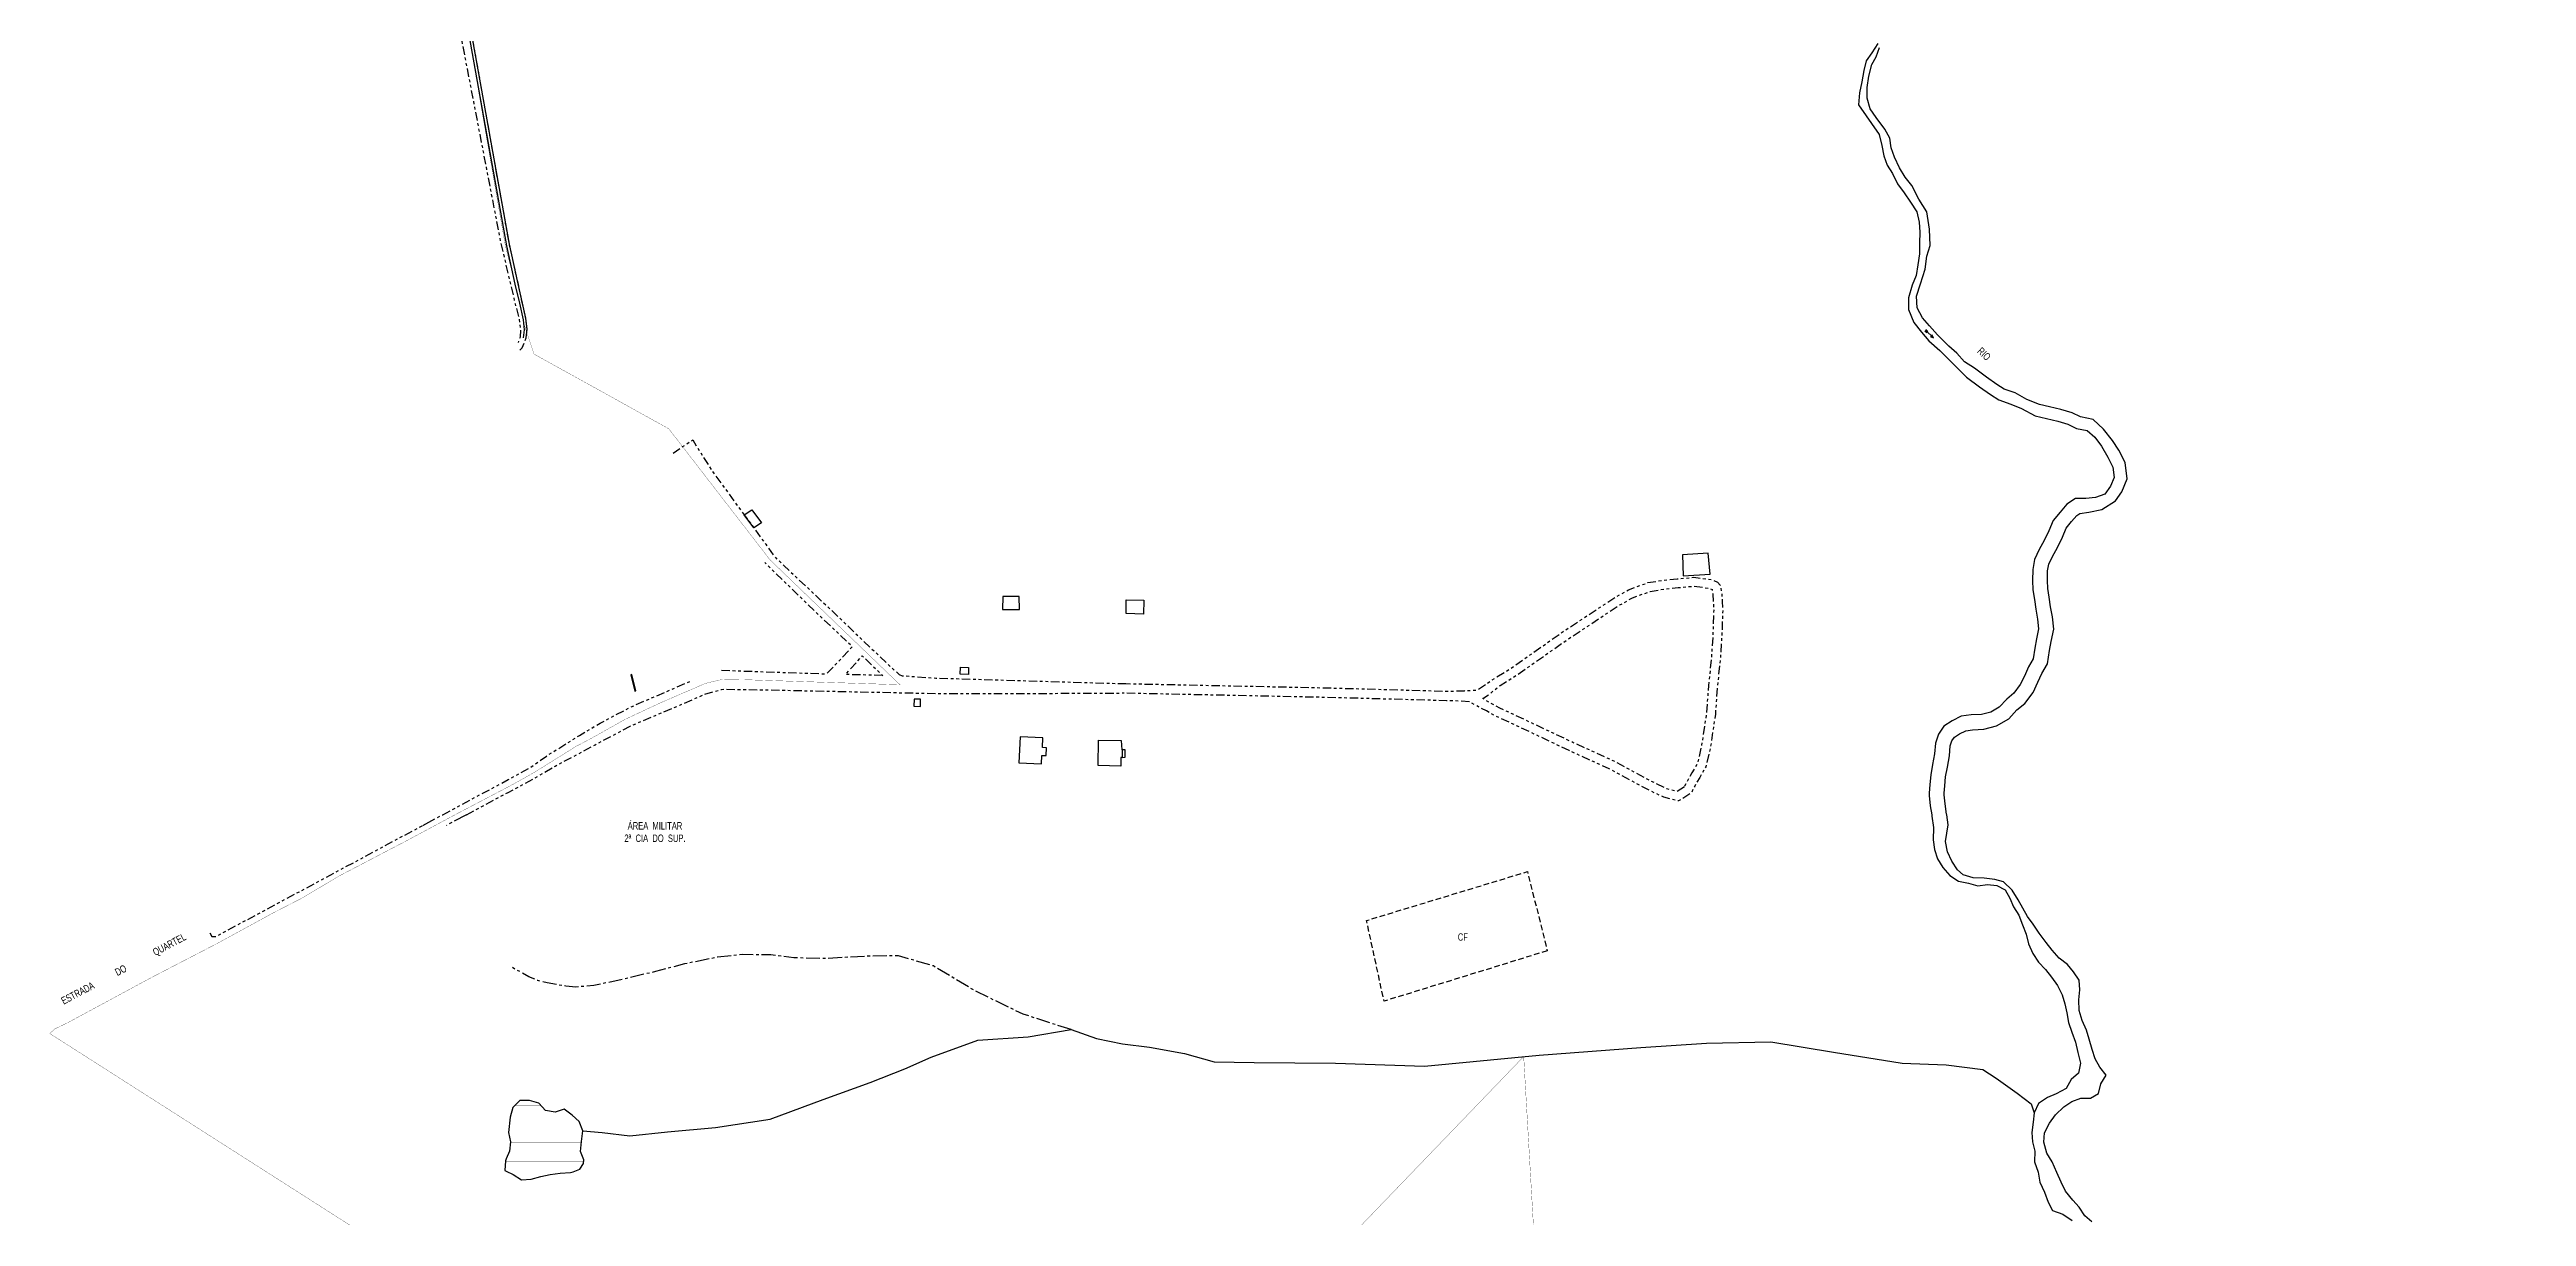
# Model space of a CAD drawing. Extents: x 211015 to 214226, y 4840231 to 4844926.
# Drawn here: x 211015 to 212348, y 4841985 to 4842613 of the extents above; entities that cross this region are included whole.
import ezdxf

# ---------------------------------------------------------------- set-up
doc = ezdxf.new("R2010")
doc.units = 0
doc.header["$LTSCALE"] = 1.5
doc.header["$MEASUREMENT"] = 0
for name, pattern in [('TRACO_13', [8, 5, -1, 1, -1]), ('TRACO_15', [3, 2, -1]), ('TRACO_25', [8, 3, -1, 1, -1, 1, -1])]:
    doc.linetypes.add(name, pattern=pattern)
for name, color, linetype in [('HD-CURSO-INTER', 170, 'CONTINUOUS'), ('HD-CURSO-PERENE', 170, 'CONTINUOUS'), ('HD-HACH-HIDROG', 160, 'CONTINUOUS'), ('HD-LAGOS-PERENE', 170, 'CONTINUOUS'), ('HD-TXT-PERENE', 170, 'CONTINUOUS'), ('LM-LIMITE-MUNICIPAL', 7, 'CONTINUOUS'), ('RU-CE-CF-Q-ARQ', 7, 'CONTINUOUS'), ('RU-EDIF-USO-PUB', 239, 'CONTINUOUS'), ('RU-TXT-ARQ-CF', 7, 'CONTINUOUS'), ('RU-TXT-EDIF-USO-PUB', 7, 'CONTINUOUS'), ('SV-EIXO-ROD-ESTR', 7, 'CONTINUOUS'), ('SV-EST-M-N-PAV', 20, 'CONTINUOUS'), ('SV-RUA-NAO-PAV', 7, 'CONTINUOUS'), ('SV-TXT-EST-M-N-PAV', 20, 'CONTINUOUS')]:
    doc.layers.add(name, color=color, linetype=linetype)
doc.styles.add('ARIAL', font='ARIAL.TTF')
doc.linetypes.add('Limite', pattern='A,20,-3,[130,ltypeshp.shx,S=6.35,R=0,X=0,Y=0],-3,20', length=46)

# ---------------------------------------------------------------- blocks, each defined once
blk = doc.blocks.new('COD035', base_point=(213281.636406, 4842238.342577))
at = {"layer": 'HD-TXT-PERENE'}
for p, q in [((213281.636406, 4842238.748308), (213283.136406, 4842238.748308)), ((213281.636406, 4842238.348308), (213287.636406, 4842238.348308)), ((213281.636406, 4842237.948308), (213283.136406, 4842237.948308))]:
    blk.add_line(p, q, dxfattribs=at)
blk.add_lwpolyline([(213285.836406, 4842237.748308), (213287.636406, 4842238.348308), (213285.836406, 4842238.948308)], dxfattribs=at)
blk = doc.blocks.new('*X44')
at = {"layer": 'HD-HACH-HIDROG', "const_width": 0.13}
for points in [[(211262.262566, 4842034.347741), (211300.245438, 4842034.348121)], [(211265.185567, 4842044.347803), (211279.034344, 4842044.347942)], [(211262.642273, 4842024.347712), (211300.992229, 4842024.348095)], [(211260.040359, 4842014.347653), (211302.254034, 4842014.348075)]]:
    blk.add_lwpolyline(points, dxfattribs=at)

msp = doc.modelspace()

# ---------------------------------------------------------------- linework, layer by layer
at = {"layer": 'HD-CURSO-INTER', "linetype": 'TRACO_13', "flags": 128}
msp.add_lwpolyline([(211564.7, 4842085.2), (211538.9, 4842093.5), (211513.3, 4842105.9), (211490.5, 4842119.5), (211471.7, 4842125), (211454.1, 4842124.7), (211432.9, 4842123.5), (211415.3, 4842123.9), (211402.9, 4842125.5), (211387.8, 4842125.6), (211374.3, 4842124.2), (211356.4, 4842120.6), (211340.9, 4842116.5), (211322.9, 4842112.2), (211307.7, 4842109), (211297.9, 4842108.1), (211292.6, 4842108.6), (211287.5, 4842109.5), (211282.5, 4842110.5), (211277.5, 4842111.6), (211272.7, 4842113.7), (211268.3, 4842116.2), (211263.8, 4842118.6)], dxfattribs=at)
at = {"layer": 'HD-CURSO-PERENE', "linetype": 'Continuous', "flags": 128}
for points in [[(211999.1, 4842616.4), (211995.8, 4842611.4), (211992.8, 4842607.1), (211991.6, 4842601.9), (211990.4, 4842595.7), (211989.2, 4842589.9), (211988.7, 4842583.4), (211999.8, 4842567.4), (212001.3, 4842561.5), (212002.3, 4842555.9), (212004.1, 4842550.8), (212007, 4842546.4), (212009.7, 4842540.8), (212013.2, 4842535.9), (212016.7, 4842530.9), (212020.1, 4842525.8), (212021.3, 4842520.2), (212021.7, 4842514.8), (212021.6, 4842508.9), (212021.6, 4842503.2), (212020.7, 4842497.2), (212019.8, 4842491.5), (212017.5, 4842486.2), (212015.6, 4842479.5), (212015.6, 4842473.1), (212018.5, 4842466.1), (212022.6, 4842460.9), (212026.6, 4842456.3), (212032.4, 4842451.1), (212037.1, 4842446.4), (212042.3, 4842441.2), (212046.9, 4842436.6), (212053.9, 4842431.4), (212059.7, 4842427.3), (212064.3, 4842424.4), (212070.7, 4842422.1), (212076.5, 4842419.8), (212083.8, 4842415.8), (212090, 4842414.4), (212096, 4842412.9), (212101.5, 4842411.4), (212106.1, 4842409.1), (212111.9, 4842407.9), (212115.9, 4842404.3), (212119.6, 4842399.5), (212123, 4842393.5), (212125.7, 4842388.2), (212126.4, 4842382.7), (212124.3, 4842378), (212121.3, 4842373.7), (212116.4, 4842371.8), (212111.1, 4842371.3), (212105.5, 4842371.4), (212100.8, 4842368.2), (212097.2, 4842364), (212093.6, 4842359.5), (212091.2, 4842353.9), (212088.6, 4842348.7), (212086, 4842343.8), (212083.4, 4842338.5), (212082.5, 4842333), (212082.3, 4842327.1), (212082.5, 4842322.1), (212083.4, 4842317), (212084.1, 4842311.7), (212085.1, 4842306.3), (212085.7, 4842301.2), (212084.6, 4842295.7), (212083.7, 4842290.7), (212082.7, 4842285), (212080.2, 4842280.6), (212078, 4842275.7), (212075.8, 4842271.1), (212072.3, 4842266.5), (212068.5, 4842263.3), (212064.5, 4842259), (212059.9, 4842256.3), (212055, 4842255), (212049.4, 4842254.7), (212044, 4842254), (212039.1, 4842251.5), (212034.7, 4842248.6), (212031.8, 4842244.4), (212030.2, 4842239.6), (212029.7, 4842233.8), (212028.6, 4842228), (212027.6, 4842222.5), (212027.1, 4842217.2), (212026.8, 4842212.5), (212026.8, 4842211.4), (212027.3, 4842205.8), (212028.1, 4842200.9), (212028.2, 4842200.2), (212029, 4842194.1), (212028.9, 4842187.5), (212029.6, 4842182.3), (212031.3, 4842177.2), (212034.1, 4842172.6), (212037.9, 4842168.3), (212042.5, 4842165.1), (212048, 4842164.1), (212052.9, 4842162.6), (212058.1, 4842163.4), (212063.2, 4842162.9), (212067.7, 4842160.5), (212070.2, 4842156), (212072.2, 4842151.4), (212075, 4842146.8), (212077, 4842141.6), (212078.9, 4842136.6), (212080.2, 4842131.5), (212082.6, 4842126.2), (212085.7, 4842121.6), (212089.4, 4842117.6), (212092.7, 4842113.4), (212095.8, 4842109), (212098.4, 4842104), (212099.8, 4842099.1), (212100.8, 4842094.2), (212101.8, 4842089.1), (212103.5, 4842083.9), (212105.5, 4842078.4), (212106.8, 4842072.8), (212108.2, 4842067.2), (212107.2, 4842061.8), (212103.2, 4842058.3), (212100.5, 4842053.5), (212095.2, 4842050.7), (212090.5, 4842048.7), (212085.6, 4842045.4), (212083.3, 4842040.3), (212082.7, 4842035.3), (212082.1, 4842029.8), (212082.3, 4842024.8), (212083.7, 4842019.7), (212083.4, 4842014), (212085.5, 4842008.5), (212086.4, 4842003.1), (212088.8, 4841997.7), (212090.9, 4841992.3), (212093.1, 4841987.8), (212098.8, 4841985.8), (212103.8, 4841982.3)], [(212114.4, 4841981.7), (212110.6, 4841984.9), (212107.6, 4841989.5), (212104.1, 4841993.3), (212100.1, 4841998.2), (212097.8, 4842003.1), (212095.4, 4842008.2), (212093, 4842014), (212090.1, 4842018.6), (212088.5, 4842024.5), (212088.8, 4842029.6), (212091.5, 4842034.8), (212094.7, 4842039.3), (212099.3, 4842043.6), (212103.6, 4842046.5), (212108.4, 4842048.2), (212113.7, 4842048.2), (212118, 4842050.8), (212119.1, 4842056), (212122.1, 4842060.7), (212118.7, 4842065), (212116.2, 4842069.4), (212114.5, 4842074.5), (212112.9, 4842080), (212111.4, 4842085), (212109.2, 4842090.1), (212107.6, 4842095.5), (212107.3, 4842101.2), (212107.9, 4842106.6), (212107.6, 4842111.9), (212104.5, 4842116.3), (212101.2, 4842120.2), (212096.7, 4842123.7), (212092.9, 4842128), (212089.7, 4842132.1), (212086, 4842137.1), (212082.7, 4842142), (212079.7, 4842146.2), (212077.1, 4842150.7), (212074.7, 4842155.2), (212071.5, 4842160.4), (212066.7, 4842164.8), (212062.1, 4842166), (212056.4, 4842166.8), (212050.5, 4842166.9), (212045, 4842168.6), (212042, 4842171.2), (212038.9, 4842176), (212036.6, 4842181), (212035.5, 4842186.5), (212036.9, 4842195.5), (212036.2, 4842200.9), (212036.1, 4842201.3), (212035.3, 4842206.8), (212034.8, 4842211.6), (212034.9, 4842212.6), (212035.1, 4842216.5), (212035.6, 4842221.4), (212036.6, 4842226.6), (212037.7, 4842232.7), (212038.1, 4842238), (212039, 4842240.8), (212040.4, 4842242.7), (212043.1, 4842244.6), (212046.4, 4842246.2), (212050.1, 4842246.7), (212056.2, 4842247), (212063, 4842248.8), (212069.6, 4842252.7), (212074, 4842257.4), (212078.2, 4842260.9), (212082.7, 4842266.8), (212085.3, 4842272.4), (212087.4, 4842277), (212090.4, 4842282.2), (212091.6, 4842289.4), (212092.5, 4842294.2), (212093.9, 4842300.9), (212093.1, 4842307.5), (212092.1, 4842313), (212091.3, 4842318.2), (212090.6, 4842322.9), (212090.4, 4842327.1), (212090.5, 4842332.3), (212091.1, 4842336), (212093.1, 4842340.1), (212095.8, 4842345), (212098.5, 4842350.5), (212100.6, 4842355.3), (212103.4, 4842358.9), (212106.2, 4842362.2), (212107.9, 4842363.3), (212112.8, 4842364), (212119.8, 4842365.4), (212127, 4842370.1), (212130.5, 4842375), (212133.4, 4842382), (212132.2, 4842390.7), (212128.8, 4842397.3), (212125.4, 4842402.6), (212120.7, 4842408.7), (212115, 4842413.9), (212108.2, 4842415.3), (212103.8, 4842417.5), (212097.7, 4842419.2), (212091.5, 4842420.7), (212086.1, 4842421.9), (212079.4, 4842424.7), (212073, 4842428.2), (212067.2, 4842430.3), (212063.2, 4842432.7), (212057.7, 4842436.6), (212051.2, 4842441.5), (212045.8, 4842445), (212041.7, 4842449.6), (212037.3, 4842453.4), (212031.3, 4842459.5), (212026.9, 4842464.4), (212023.2, 4842468.7), (212020.3, 4842474), (212020, 4842480.3), (212022, 4842487), (212024.6, 4842494.8), (212025.5, 4842501.8), (212027.2, 4842507.7), (212026.9, 4842516.4), (212025.5, 4842525.7), (212021.1, 4842532.6), (212017.4, 4842539.9), (212013.9, 4842544.5), (212010.7, 4842549.4), (212008.1, 4842555.2), (212006.3, 4842560.2), (212005.5, 4842565.4), (212002.9, 4842570.2), (211998.2, 4842576.5), (211995, 4842581.2), (211993.3, 4842587), (211993.3, 4842592.8), (211994.2, 4842598.8), (211995.9, 4842605.2), (211998.2, 4842609.3), (212000, 4842614.2)], [(211301.7, 4842030.7), (211312.2, 4842029.7), (211327, 4842028), (211347.3, 4842030.1), (211373.2, 4842032.4), (211402.7, 4842036.9), (211431.1, 4842047.5), (211456.5, 4842056.8), (211475.2, 4842064.1), (211489.4, 4842070.4), (211514.5, 4842079.5), (211541.5, 4842081.4), (211564.7, 4842085.2), (211578.4, 4842080.5), (211592.3, 4842077.6), (211606.9, 4842075.7), (211625.7, 4842072.4), (211641.7, 4842067.9), (211663.3, 4842067.5), (211707, 4842067.1), (211754.9, 4842065.5), (211816.8, 4842071.5), (211871.4, 4842075.5), (211906.8, 4842077.9), (211941.4, 4842078.7), (211975.2, 4842073.1), (212012.2, 4842067.1), (212035.9, 4842066.3), (212055.7, 4842063.8), (212062.9, 4842059), (212074.2, 4842051), (212081.7, 4842045.3), (212083.3, 4842040.3)]]:
    msp.add_lwpolyline(points, dxfattribs=at)
at = {"layer": 'HD-LAGOS-PERENE', "linetype": 'Continuous', "flags": 128}
msp.add_lwpolyline([(211260.5, 4842009), (211264.3, 4842007.1), (211268.8, 4842004.3), (211274, 4842004.7), (211279.1, 4842006.1), (211284.1, 4842007.2), (211289.6, 4842007.9), (211295.1, 4842008.2), (211296.6, 4842008.6), (211300.1, 4842010.1), (211302.1, 4842013.1), (211302.3, 4842015), (211300.4, 4842019.6), (211301.1, 4842024.9), (211301.7, 4842030.7), (211299.7, 4842035.7), (211296, 4842039.2), (211291.6, 4842042.4), (211286.9, 4842040.8), (211281.6, 4842041.6), (211278, 4842045.5), (211273.1, 4842047), (211267.9, 4842047), (211264.1, 4842043.3), (211262.6, 4842038.1), (211261.8, 4842029.8), (211262.7, 4842024.7), (211262.3, 4842019.7), (211260.5, 4842015.6), (211260.1, 4842014.6), (211259.7, 4842009.4)], close=True, dxfattribs=at)
at = {"layer": 'LM-LIMITE-MUNICIPAL', "linetype": 'Limite', "ltscale": 0.1, "const_width": 0.13, "flags": 128}
msp.add_lwpolyline([(213872.7, 4844773.1), (213783.8, 4844716.6), (213768.8, 4844706.6), (213678.4, 4844650.8), (213640.7, 4844627.2), (213550.9, 4844570.6), (213789.3, 4844724.2), (213872.7, 4844773.1), (213897.8, 4844788.7), (213909.4, 4844796.4), (213910.7, 4844797.3), (213926, 4844806.8), (213939.6, 4844815), (213973.1, 4844836.4), (213992.8, 4844849), (214025.7, 4844870.1), (214036.5, 4844864.2), (214038.1, 4844843.8), (214045.1, 4844776), (214050.2, 4844738.2), (214052.8, 4844703.5), (214056.9, 4844671.9), (214060.3, 4844651.7), (214064.3, 4844607.6), (214069.5, 4844560.9), (214074.7, 4844504.5), (214079.2, 4844468.9), (214089.5, 4844410.6), (213980.8, 4844359.3), (213962.3, 4844280.5), (213954.4, 4844179.3), (213960.3, 4844064.7), (213990.1, 4843943.1), (214030.8, 4843862.3), (214034.4, 4843855.1), (214060.2, 4843779), (214067.5, 4843757.7), (214080.8, 4843741), (214100.1, 4843712.4), (214108.1, 4843681.8), (214106.1, 4843648.5), (214100.8, 4843626.5), (214086.8, 4843612.5), (214057.5, 4843597.9), (214068.8, 4843559.6), (214136.9, 4843352.6), (214165.5, 4843265.9), (214171, 4843249), (214189.4, 4843184.4), (214198.9, 4843146.4), (214219.8, 4843056.8), (214225.8, 4842992), (214219.2, 4842907.2), (214207.3, 4842820.8), (214188.9, 4842717.2), (214170.6, 4842661.6), (214144.2, 4842622.8), (214109.7, 4842590.9), (214054.3, 4842552.2), (213998, 4842512.9), (213962.8, 4842483.6), (213987.6, 4842421.2), (214002.9, 4842384.4), (213990.1, 4842385.1), (213957.9, 4842386.8), (213941.1, 4842380.7), (213929.2, 4842371), (213926.7, 4842356.6), (213930.8, 4842341.4), (213934.9, 4842330.4), (213937, 4842316), (213949.7, 4842306.5), (213961.2, 4842295.8), (213966.6, 4842280.6), (213967.8, 4842260.5), (213964.9, 4842243.2), (213957.1, 4842233.2), (213948.9, 4842226.6), (213937.8, 4842220.8), (213927.9, 4842219.2), (213922.2, 4842215.1), (213910.3, 4842200.8), (213882.1, 4842162.6), (213867.7, 4842149.6), (213855, 4842133.9), (213844.7, 4842123.7), (213830.8, 4842115.5), (213816.8, 4842112.6), (213808.2, 4842115), (213803.2, 4842121.2), (213802.4, 4842130.7), (213804.9, 4842146.7), (213807.7, 4842157.4), (213801.2, 4842163.5), (213794.8, 4842172.7), (213786.2, 4842180.6), (213773.4, 4842180.6), (213765.3, 4842177.5), (213756.2, 4842172), (213747.1, 4842164.6), (213737.5, 4842160.7), (213721.9, 4842151.5), (213714.1, 4842145.5), (213701.5, 4842132.3), (213689.2, 4842120.8), (213682.6, 4842119.6), (213668, 4842119.1), (213663.3, 4842119), (213656.8, 4842119), (213639.1, 4842119.6), (213623.9, 4842128.2), (213605, 4842140.9), (213587.3, 4842142.2), (213571.3, 4842139.7), (213553.6, 4842129.4), (213537.6, 4842117.5), (213522.8, 4842094.1), (213520.3, 4842080.1), (213522.8, 4842062.9), (213530.6, 4842049.3), (213545.2, 4842030.6), (213552.2, 4842008), (213553.3, 4841996.8), (213550.7, 4841978.7), (213544.8, 4841958.3), (213542.2, 4841949.1), (213536.1, 4841928.7), (213523.8, 4841898.1), (213514.8, 4841884.1), (213502.9, 4841878), (213484.5, 4841877.4), (213467.1, 4841877.1), (213437.9, 4841878), (213401, 4841866.9), (213371.2, 4841844.5), (213359.5, 4841835.9), (213350.2, 4841828), (213333, 4841805.8), (213318.6, 4841779.6), (213299.7, 4841755.7), (213286.7, 4841729.9), (213275, 4841703.5), (213264.1, 4841676.7), (213258.3, 4841662.6), (213255.8, 4841656.5), (213246.3, 4841632.7), (213238.4, 4841606.9), (213232.2, 4841581.2), (213226.3, 4841566.7), (213222.1, 4841556.6), (213216, 4841550), (213209.3, 4841537.6), (213206.9, 4841528.2), (213207.9, 4841517.7), (213205.2, 4841508.5), (213206.2, 4841498.2), (213205.2, 4841481.2), (213205.7, 4841468.7), (213206, 4841452.5), (213206.4, 4841433.2), (213207.2, 4841426), (213209.6, 4841417.5), (213210.1, 4841410.2), (213209.6, 4841401.9), (213208.9, 4841389.3), (213207.4, 4841380.2), (213204, 4841370), (213202.8, 4841357.4), (213201.6, 4841348), (213198.2, 4841339.5), (213194.8, 4841333), (213193.1, 4841326.9), (213192.3, 4841319.4), (213187.2, 4841308.9), (213184.1, 4841299.8), (213177.5, 4841278.7), (213174.1, 4841267.7), (213168.8, 4841251), (213163, 4841236.5), (213153.7, 4841217.1), (213149.6, 4841208.8), (213141.4, 4841193.1), (213130, 4841175.2), (213119.1, 4841154.5), (213108.7, 4841138.6), (213095.1, 4841117), (213089.3, 4841105.9), (213086.1, 4841096.9), (213081.5, 4841087.2), (213071.8, 4841070.9), (213058.4, 4841049.1), (213051.6, 4841036.5), (213046.9, 4841026.5), (213042.4, 4841016.5), (213037.7, 4841008.4), (213029.6, 4840997.3), (213021.1, 4840987.4), (213016.2, 4840980), (213011.7, 4840968.5), (213004.6, 4840952.4), (213002.1, 4840934.2), (213001.1, 4840918.2), (212997.1, 4840902.7), (212991.6, 4840889.4), (212987.7, 4840882.6), (212985.8, 4840877.3), (212985, 4840866.3), (212983.7, 4840853.4), (212980.6, 4840836.9), (212977.4, 4840821), (212973.7, 4840800), (212970.6, 4840782.9), (212969, 4840765.5), (212970.1, 4840755.2), (212969.3, 4840747.6), (212967.2, 4840739.2), (212964.3, 4840728.2), (212965.3, 4840711.6), (212965.6, 4840694.6), (212966.9, 4840676.8), (212964.6, 4840659.8), (212964.3, 4840647.4), (212965.3, 4840635.3), (212966.9, 4840622.2), (212967.4, 4840608.2), (212967.7, 4840597.9), (212969.8, 4840588.5), (212972.2, 4840578.5), (212971.9, 4840566.7), (212971.9, 4840550.8), (212971.9, 4840539), (212969.8, 4840528.7), (212968.2, 4840523.5), (212967.2, 4840518), (212969.3, 4840511.4), (212973.5, 4840505.1), (212975.3, 4840498), (212974.3, 4840486.3), (212971.6, 4840463.7), (212968.2, 4840447.2), (212963.8, 4840426.5), (212960.6, 4840409.9), (212954.1, 4840386.4), (212947.8, 4840370.7), (212939.1, 4840359.4), (212928.1, 4840345.7), (212915.2, 4840333), (212901.3, 4840321.9), (212883.9, 4840310.4), (212870.6, 4840305.7), (212848.9, 4840298), (212832.9, 4840294.6), (212813.2, 4840291), (212794, 4840285.2), (212782.2, 4840282.3), (212765.4, 4840277.8), (212751.2, 4840274.7), (212730.5, 4840271.9), (212713.1, 4840271.3), (212693.9, 4840271.3), (212673.8, 4840270.6), (212658.5, 4840268.6), (212639.5, 4840265.9), (212619.9, 4840264), (212602.1, 4840259.1), (212611.6, 4840295.8), (212617.3, 4840324.6), (212618.5, 4840358.5), (212617.9, 4840387.4), (212612.3, 4840416.9), (212603.5, 4840450.7), (212592.2, 4840484), (212575.9, 4840509.7), (212565.8, 4840531), (212554.5, 4840560.9), (212545.1, 4840592.8), (212534.5, 4840612.9), (212508.7, 4840640.5), (212476.7, 4840665.6), (212445.4, 4840686.3), (212404.3, 4840707.4), (212365.4, 4840719.9), (212335.3, 4840725.6), (212300.7, 4840733.1), (212246.2, 4840751.9), (212193.5, 4840772), (212160.5, 4840786.7), (212131, 4840794.3), (212110.3, 4840804.3), (212089.6, 4840819.4), (212070.2, 4840843.2), (212060, 4840859.6), (212042.5, 4840867.7), (212030.2, 4840872), (212010.3, 4840875), (212000, 4840873.5), (211978.5, 4840871.6), (211966, 4840873.2), (211952.8, 4840878.7), (211941.5, 4840882.7), (211925.3, 4840884.5), (211908.4, 4840887.6), (211892.2, 4840887.9), (211876.4, 4840891.8), (211867.1, 4841049.1), (211808.4, 4842070.7), (211592.2, 4841846), (211512.5, 4841765.1), (211014.7, 4842083.1), (211017.4, 4842085.6), (211024.1, 4842088.8), (211069.3, 4842113.2), (211104.8, 4842131.6), (211135.2, 4842148.2), (211150.4, 4842156), (211169.8, 4842167.6), (211206.7, 4842186.9), (211233, 4842201), (211263.5, 4842217), (211275.8, 4842223.9), (211298.1, 4842237.8), (211306.1, 4842242), (211324.6, 4842252.4), (211343.2, 4842261.1), (211367.7, 4842271.7), (211376.9, 4842273.9), (211389, 4842273.7), (211472.5, 4842271), (211402.6, 4842338.2), (211348, 4842408.9), (211275.5, 4842449.1), (211270.5, 4842464), (211267.6, 4842476.5), (211265.2, 4842486.8), (211260, 4842507.6), (211235.7, 4842647.4), (211230.7, 4842665.1), (211227.6, 4842681.6), (211222, 4842708.6), (211219.4, 4842725.5), (211218.6, 4842731.1), (211213.1, 4842746.5), (211207.2, 4842765.5), (211200.2, 4842795.2), (211199.3, 4842810.9), (211200.2, 4842822.5), (211203.8, 4842839.5), (211204.9, 4842850.7), (211206.1, 4842873.1), (211207.8, 4842907.1), (211210.6, 4842937.2), (211217.2, 4842975.8), (211220.5, 4842998.6), (211224.6, 4843015.2), (211228.3, 4843029.4), (211230, 4843040), (211231.2, 4843062.1), (211233.8, 4843077.1), (211236.9, 4843092.6), (211238.4, 4843098.7), (211241.4, 4843106.1), (211244.4, 4843112.8), (211247.5, 4843129.8), (211252, 4843159.5), (211254.8, 4843177.8), (211265, 4843242.4), (211269.3, 4843259.9), (211275.9, 4843303.7), (211283.8, 4843352.8), (211291.8, 4843398.1), (211295, 4843419.1), (211302.5, 4843463.4), (211306.7, 4843487.8), (211313.2, 4843527), (211321.6, 4843579.9), (211325.3, 4843603.2), (211327.4, 4843614.4), (211334.5, 4843650.4), (211344.8, 4843694.7), (211354, 4843729.8), (211360.9, 4843758.9), (211370.2, 4843783.7), (211377.9, 4843803.1), (211382.6, 4843801.7), (211386.9, 4843800.2), (211393.9, 4843798), (211402.8, 4843794.1), (211412.2, 4843788.4), (211419.8, 4843781.9), (211429.3, 4843771.7), (211437.8, 4843759.2), (211452, 4843740.9), (211467.3, 4843721.2), (211481.3, 4843705.9), (211495.3, 4843690.6), (211510.9, 4843673.8), (211533.2, 4843648.1), (211550.6, 4843631.3), (211561.1, 4843621.2), (211571.6, 4843610.6), (211586.8, 4843595.2), (211592.3, 4843589.7), (211600.2, 4843582), (211614, 4843568.2), (211624.6, 4843556.5), (211648.9, 4843533), (211667.9, 4843518.2), (211682.1, 4843506.8), (211690, 4843498.8), (211699.2, 4843488.5), (211707.6, 4843478.7), (211713.6, 4843472.4), (211717.8, 4843469), (211722.1, 4843464.9), (211726.5, 4843459.2), (211730, 4843453.1), (211731.8, 4843446.6), (211735.3, 4843438.8), (211740.3, 4843429.2), (211749, 4843416.9), (211754.3, 4843411), (211760.2, 4843406.1), (211770.5, 4843398.9), (211780.2, 4843392.6), (211789.7, 4843389.2), (211799.3, 4843386.9), (211813.9, 4843383.7), (211825, 4843382.1), (211834.7, 4843380.2), (211846.4, 4843377.2), (211859.3, 4843373.6), (211879.9, 4843367), (211900.9, 4843357.2), (211911.3, 4843354.5), (211918, 4843352.8), (211921.6, 4843349.5), (211925.5, 4843346.8), (211938.8, 4843342.4), (211948.7, 4843339.9), (211958, 4843339.2), (211962.5, 4843338.2), (211965.7, 4843337), (211974.8, 4843332.5), (211982.7, 4843328.1), (211991.2, 4843322.3), (211997.7, 4843318.7), (212005.6, 4843316.1), (212014.7, 4843315), (212022.9, 4843315.3), (212039.6, 4843314.5), (212055.1, 4843313.6), (212070.1, 4843311.6), (212080.5, 4843309.6), (212090.8, 4843307.6), (212103.9, 4843303.7), (212116.9, 4843300.7), (212132.8, 4843296.5), (212146.9, 4843291.4), (212161.9, 4843287.9), (212171.5, 4843285.4), (212185.8, 4843282.7), (212197.7, 4843279.5), (212205.9, 4843275.7), (212212.6, 4843270.5), (212217.3, 4843266.1), (212220.5, 4843260.4), (212223, 4843253.8), (212225.7, 4843245.4), (212227.1, 4843237.2), (212227.6, 4843229.7), (212229.4, 4843221.3), (212231.6, 4843214.2), (212233.8, 4843208.8), (212236.5, 4843202.9), (212237.5, 4843196.7), (212239, 4843188.8), (212240.5, 4843179.9), (212242.4, 4843171.3), (212244.4, 4843165.1), (212247.1, 4843158), (212251.6, 4843149.8), (212255, 4843144.7), (212257.5, 4843138.6), (212257.5, 4843132.7), (212256.5, 4843128), (212255, 4843121.6), (212253, 4843115.9), (212253, 4843108.8), (212253.3, 4843101.6), (212255, 4843096.2), (212256.7, 4843092.3), (212257.7, 4843086.9), (212259.4, 4843080.9), (212262.4, 4843073.7), (212263.9, 4843065.8), (212264.4, 4843057.6), (212265.4, 4843050.5), (212266.1, 4843043.8), (212265.4, 4843036.7), (212263.9, 4843027.2), (212260.7, 4843016.8), (212258, 4843007.2), (212255.7, 4842999.1), (212253.8, 4842990.9), (212251.8, 4842982.1), (212249.6, 4842972.7), (212248.1, 4842962.6), (212244.4, 4842952.2), (212242.2, 4842945.5), (212240.2, 4842938.8), (212241, 4842929.7), (212243.2, 4842924.3), (212245.6, 4842919.1), (212250.1, 4842912.4), (212253.8, 4842904.5), (212258.2, 4842895.9), (212263.4, 4842887.8), (212269.1, 4842881.2), (212276, 4842874.1), (212281.6, 4842867.9), (212288.5, 4842862), (212294.7, 4842856.8), (212299.6, 4842851.6), (212302.8, 4842847.5), (212307, 4842841.3), (212311, 4842836.9), (212316.9, 4842831.7), (212322.8, 4842827.7), (212329, 4842824.3), (212337.8, 4842820.8), (212349.4, 4842816.9), (212360.2, 4842814.5), (212369.3, 4842813.1), (212376.4, 4842811.3), (212380.4, 4842808.4), (212385.6, 4842803.2), (212389.2, 4842797), (212392.1, 4842792.7), (212394.4, 4842787.9), (212399.8, 4842786.2), (212408.9, 4842784.9), (212463.9, 4842777.3), (212499, 4842773.6), (212560.7, 4842763.9), (212635.2, 4842754.8), (212669.2, 4842750.7), (212691.1, 4842854.5), (212746.2, 4842847.2), (212746.1, 4843352.7), (212746, 4843792.9), (212751.5, 4843792.7), (212864.8, 4843792.7), (212866.5, 4843827.6), (212867.5, 4843848), (212868.4, 4843863.4), (212868.8, 4843885.6), (212869.4, 4843925.8), (212870.6, 4843964.7), (212871.1, 4843994.6), (212871.4, 4844008.4), (212872.5, 4844023.1), (212873.8, 4844043.1), (212875.3, 4844066), (212876.5, 4844086), (212878, 4844103.7), (212880.9, 4844120.4), (212885.7, 4844137.6), (212888, 4844142.1), (212893.8, 4844150.5), (212901.4, 4844159.1), (212911.7, 4844166.8), (212934, 4844181.3), (212973.8, 4844207.5), (213008.8, 4844229.8), (213550.9, 4844570.6), (213533.8, 4844559.9), (213514.4, 4844547.7), (213446.2, 4844504.6), (213361.1, 4844450.9), (213319.4, 4844424.3), (213284.3, 4844403), (213259.1, 4844386.8), (213232.5, 4844369.5), (213182.7, 4844337.7), (213165.2, 4844327), (213150.7, 4844316.8), (213125.5, 4844300.6), (213087.2, 4844276.5), (213068.4, 4844265), (213049.2, 4844253.8), (213023.5, 4844238.9)], close=True, dxfattribs=at)
at = {"layer": 'RU-CE-CF-Q-ARQ', "linetype": 'TRACO_15', "flags": 128}
msp.add_lwpolyline([(211821.1, 4842127.7), (211733.2, 4842100.5), (211723.8, 4842144), (211810.4, 4842170.3), (211821.1, 4842127.7)], dxfattribs=at)
at = {"layer": 'RU-EDIF-USO-PUB', "linetype": 'Continuous', "flags": 128}
for points in [[(211388.7, 4842362.5), (211392.8, 4842365.3), (211398, 4842358.3), (211393.8, 4842355.5)], [(211894, 4842341), (211894.3, 4842329.6), (211908.8, 4842330.5), (211907.7, 4842341.8)], [(211536.7, 4842318.5), (211527.9, 4842318.5), (211527.8, 4842311.6), (211536.9, 4842311.6)], [(211603.6, 4842309), (211594.3, 4842309.3), (211594.4, 4842316.7), (211603.8, 4842316.5)], [(211328.1, 4842276.5), (211327.6, 4842276.3), (211329.8, 4842267.6), (211330.2, 4842267.7)], [(211509.4, 4842276.6), (211504.9, 4842276.7), (211505.1, 4842280.4), (211509.5, 4842280.3)], [(211483.6, 4842263.3), (211480.1, 4842263.3), (211480, 4842259.4), (211483.6, 4842259.3)], [(211549.4, 4842242.4), (211537.2, 4842242.9), (211536.5, 4842228.9), (211548.7, 4842228.3), (211548.9, 4842232.9), (211551.2, 4842232.8), (211551.4, 4842237), (211549.3, 4842237.1)], [(211592.2, 4842231.8), (211591.5, 4842231.8), (211591.5, 4842227.2), (211579.2, 4842227.4), (211579.5, 4842241.2), (211591.7, 4842241), (211592, 4842236), (211592.2, 4842236)]]:
    msp.add_lwpolyline(points, close=True, dxfattribs=at)
msp.add_lwpolyline([(211592.2, 4842231.8), (211593.8, 4842231.9), (211593.7, 4842235.9), (211592.2, 4842236)], dxfattribs=at)
at = {"layer": 'SV-EIXO-ROD-ESTR'}
for p, q in [((211235.7, 4842647.4), (211260.6, 4842507.4)), ((211260.6, 4842507.4), (211265.2, 4842486.8)), ((211265.2, 4842486.8), (211267.6, 4842476.5)), ((211267.6, 4842476.5), (211269.6, 4842467.6)), ((211269.6, 4842467.6), (211270.2, 4842462.1)), ((211270.2, 4842462.1), (211269.6, 4842457.9))]:
    msp.add_line(p, q, dxfattribs=at)
at = {"layer": 'SV-EST-M-N-PAV'}
for p, q in [((211262.2, 4842508.3), (211237.2, 4842648.1)), ((211266.6, 4842488.5), (211262.2, 4842508.3)), ((211271, 4842468.4), (211266.6, 4842488.5)), ((211271.8, 4842462.5), (211271, 4842468.4)), ((211271.2, 4842457.9), (211271.8, 4842462.5))]:
    msp.add_line(p, q, dxfattribs=at)
at = {"layer": 'SV-EST-M-N-PAV', "linetype": 'TRACO_25', "flags": 128}
for points in [[(211238.8, 4843110.3), (211233.8, 4843093.6), (211231.2, 4843077.9), (211229, 4843064.3), (211227.3, 4843039), (211225.6, 4843029.2), (211221.8, 4843013.3), (211218.2, 4842998.8), (211208, 4842939.2), (211205.1, 4842907.7), (211203.8, 4842874), (211202.2, 4842850.9), (211200.9, 4842840.5), (211198, 4842823.4), (211196.9, 4842812.5), (211197.1, 4842794.7), (211204.3, 4842763.7), (211210.6, 4842745.5), (211216.2, 4842729.5), (211219.4, 4842708.5), (211226.6, 4842673), (211227.6, 4842665.1), (211231.2, 4842645.4), (211257.5, 4842509.1), (211265.3, 4842476.1), (211267.5, 4842467.7), (211268.2, 4842462.2), (211268, 4842458.2), (211266.9, 4842455.4)], [(211267.9, 4842451.2), (211269.1, 4842452.4), (211271.2, 4842457.9), (211271.8, 4842462.5), (211271, 4842468.4), (211266.6, 4842488.5), (211262.2, 4842508.3), (211237.2, 4842648.1), (211233.4, 4842668.3), (211232.4, 4842673.1), (211224.4, 4842709.2), (211221.8, 4842730.7), (211215.7, 4842747.7), (211210.5, 4842765.2), (211203.2, 4842795.7), (211202.1, 4842812.5), (211202.9, 4842822.9), (211206.6, 4842840), (211208, 4842850.7), (211209.4, 4842873.5), (211211, 4842906.8), (211213.8, 4842937.7), (211223.8, 4842998), (211227.1, 4843012.9), (211231.2, 4843028.9), (211232.8, 4843038.3), (211234, 4843063.1), (211236.9, 4843076.5), (211238.4, 4843092.9), (211239.3, 4843095.6), (211241, 4843097.9), (211242.5, 4843098.4), (211244.2, 4843097.3), (211245.7, 4843091.8), (211249.6, 4843077.8), (211254.2, 4843064.9), (211260.6, 4843049.4), (211266.6, 4843051.1), (211263.9, 4843061.2), (211259.3, 4843078.1), (211255.1, 4843091.2), (211250.3, 4843104.3), (211249.5, 4843108.3)], [(211350.3, 4842395.7), (211360.9, 4842402.9), (211371.1, 4842386.5), (211400.2, 4842346.7), (211404.4, 4842340.7), (211406.4, 4842338.6), (211409.9, 4842335.3), (211433.4, 4842313.2), (211467.3, 4842280.8), (211472.1, 4842276.6), (211473.7, 4842275.8), (211474.8, 4842275.8), (211491.8, 4842274.6), (211592.2, 4842271.6)], [(211433.4, 4842277.2), (211446.9, 4842291.5), (211426.8, 4842310.5), (211399.7, 4842336.8)], [(211592.2, 4842271.6), (211594.2, 4842271.6), (211699.5, 4842269.4), (211768.2, 4842267.5), (211776.6, 4842267.8), (211783.2, 4842268.1), (211792.9, 4842274.5), (211801.7, 4842280), (211829.6, 4842299.6), (211857.7, 4842318.1), (211864.9, 4842322.2), (211875.3, 4842326), (211883.4, 4842327.3), (211891.1, 4842328), (211900.1, 4842328.9), (211909.5, 4842327.7), (211912.7, 4842326.3), (211914.2, 4842324.6), (211915, 4842320.6), (211915.3, 4842315.9), (211915.6, 4842311.6), (211915.6, 4842311.4), (211915.1, 4842298.3), (211914.3, 4842285.5), (211912.7, 4842270.1), (211911.6, 4842255.1), (211909, 4842237.6), (211906.5, 4842226.8), (211903.2, 4842221.1), (211900.5, 4842216.4), (211898.6, 4842212.7), (211893.5, 4842209.4), (211891.8, 4842208.4), (211888, 4842209.3), (211883.8, 4842210.4), (211873.8, 4842215.2), (211854.4, 4842225.7), (211832.8, 4842235.5), (211806.6, 4842248), (211793.3, 4842254.1), (211788.3, 4842256.9), (211784.1, 4842259.1), (211779.5, 4842261.7), (211773.7, 4842262.2), (211766.9, 4842262.4), (211699.4, 4842264.2), (211594.2, 4842266.4), (211592.2, 4842266.4)], [(211894.9, 4842216), (211891, 4842213.5), (211885.5, 4842214.9), (211876, 4842219.5), (211856.6, 4842230), (211834.9, 4842239.9), (211808.6, 4842252.3), (211795.5, 4842258.4), (211790.6, 4842261.1), (211786.4, 4842263.5), (211789.9, 4842265.9), (211795.7, 4842270.6), (211804.4, 4842276), (211832.3, 4842295.6), (211860.2, 4842314), (211867, 4842317.8), (211876.5, 4842321.3), (211884, 4842322.5), (211891.6, 4842323.3), (211900, 4842324.1), (211908.2, 4842323), (211909.8, 4842322.3), (211909.8, 4842322.4), (211910.2, 4842320), (211910.5, 4842315.7), (211910.7, 4842311.5), (211910.7, 4842311.5), (211910.3, 4842298.6), (211909.5, 4842285.9), (211907.9, 4842270.5), (211906.8, 4842255.6), (211904.2, 4842238.5), (211902, 4842228.6), (211899, 4842223.5), (211896.3, 4842218.7), (211894.9, 4842216)], [(211463.2, 4842276), (211443.2, 4842276.5), (211452.2, 4842286.6), (211463.2, 4842276)], [(211226.3, 4842201), (211261.6, 4842219.9), (211272.7, 4842225.9), (211282.2, 4842232.6), (211299.9, 4842243.7), (211311.1, 4842250.3), (211326.9, 4842258.7), (211339.3, 4842264.1), (211359.5, 4842272.8)], [(211376.4, 4842278.8), (211431.8, 4842276.9), (211432.6, 4842277), (211433.4, 4842277.2)], [(211239.1, 4842201), (211261.5, 4842213), (211275.6, 4842220.6), (211286.8, 4842227.1), (211308.3, 4842238.6), (211327.2, 4842248.7), (211353.9, 4842260), (211366.9, 4842265.7), (211376.5, 4842268.5), (211378, 4842268.6), (211397.4, 4842268.3), (211491.7, 4842266.3), (211592.2, 4842266.4)], [(211100.9, 4842137.4), (211101.9, 4842135.4), (211104.2, 4842135.4), (211215.5, 4842195.2)]]:
    msp.add_lwpolyline(points, dxfattribs=at)
at = {"layer": 'SV-RUA-NAO-PAV', "linetype": 'TRACO_13', "flags": 128}
for points in [[(211215.5, 4842195.2), (211226.3, 4842201)], [(211239.1, 4842201), (211228.3, 4842195.2)]]:
    msp.add_lwpolyline(points, dxfattribs=at)

# ---------------------------------------------------------------- block references
at = {"layer": 'HD-LAGOS-PERENE'}
msp.add_blockref('*X44', (0, 0), dxfattribs=at)
at = {"layer": 'HD-TXT-PERENE', "rotation": 316}
msp.add_blockref('COD035', (212024.7, 4842462), dxfattribs=at)

# ---------------------------------------------------------------- texts
at = {"layer": 'HD-TXT-PERENE', "style": 'ARIAL', "width": 0.7}
msp.add_text('RIO', height=4, rotation=317, dxfattribs=at).set_placement((212052.3, 4842450.2))
at = {"layer": 'RU-TXT-ARQ-CF', "style": 'ARIAL', "width": 0.7}
msp.add_text('CF', height=4, dxfattribs=at).set_placement((211772.9, 4842133.1, 5.6))
at = {"layer": 'RU-TXT-EDIF-USO-PUB', "style": 'ARIAL', "width": 0.7}
for s, p in [('ÁREA  MILITAR', (211325.9, 4842193)), ('2ª  CIA  DO  SUP.', (211324.1, 4842186.3))]:
    msp.add_text(s, height=4, dxfattribs=at).set_placement(p)
at = {"layer": 'SV-TXT-EST-M-N-PAV', "style": 'ARIAL', "width": 0.7}
msp.add_text('ESTRADA            DO               QUARTEL', height=4, rotation=28, dxfattribs=at).set_placement((211022.2, 4842098.6))

doc.saveas('drawing.dxf')
